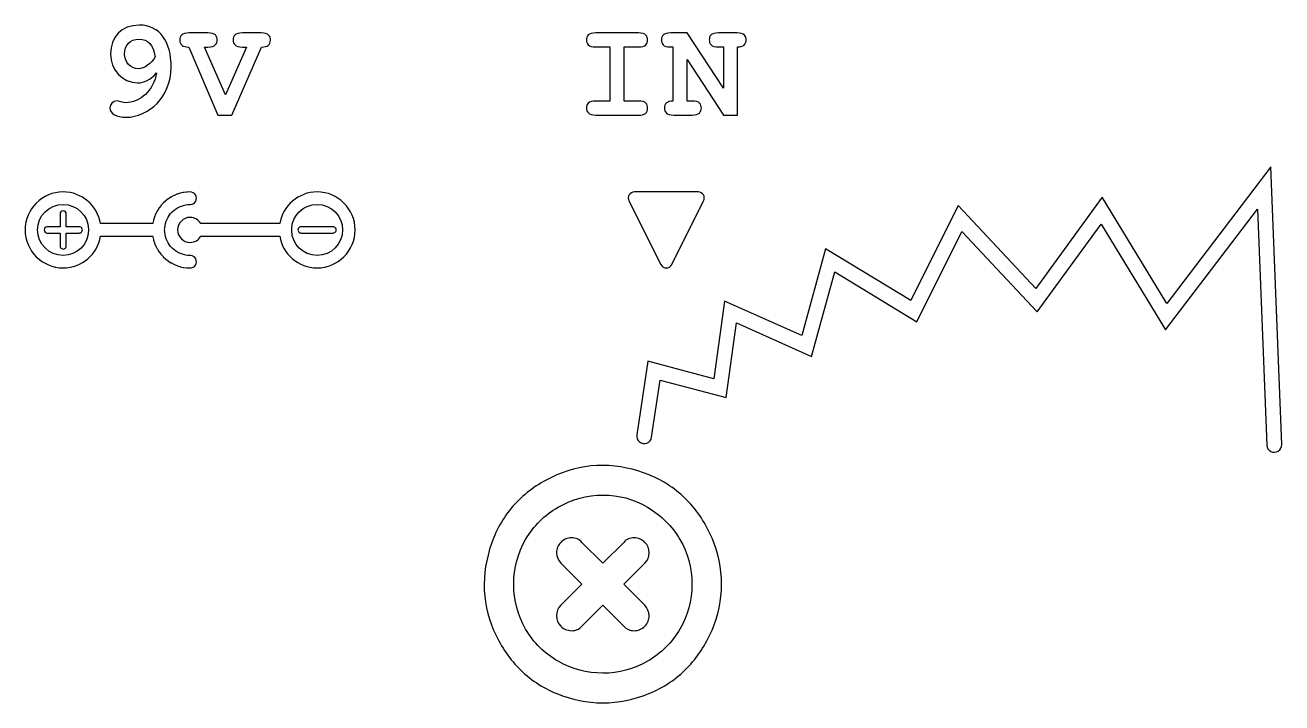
# Model space of a CAD drawing. Extents: x 1.1 to 88.4, y 2.6 to 71.5.
# Drawn here: x 38.2 to 88.4, y 44.3 to 71.5 of the extents above; entities that cross this region are included whole.
import ezdxf

# ---------------------------------------------------------------- set-up
doc = ezdxf.new("R2010")
doc.units = 0
doc.layers.add('Layer_1', color=7, linetype='CONTINUOUS')

msp = doc.modelspace()

# ---------------------------------------------------------------- linework, layer by layer
at = {"layer": 'Layer_1', "color": 7}
for points in [[(42.719873, 71.455724)], [(42.702808, 70.891417)], [(66.998973, 70.863501)], [(63.056689, 68.137231)], [(39.674064, 64.783263)], [(49.832101, 64.783263)], [(39.671998, 64.02517)], [(39.674064, 64.283035)], [(49.832101, 64.283035)], [(49.185547, 63.388671)], [(56.512757, 49.092761)], [(57.700257, 49.092761)], [(59.410257, 47.829261)]]:
    msp.add_lwpolyline(points, close=True, dxfattribs=at)
for points in [[(45.465441, 71.145148), (44.714583, 71.145148)], [(47.593477, 71.145148), (46.848302, 71.145148)], [(62.684156, 71.145721), (60.979534, 71.145721)], [(65.892661, 70.581281), (66.090217, 70.581281), (66.090217, 68.933101), (64.63395, 71.145721), (63.984839, 71.145721)], [(66.626439, 71.145721), (65.892661, 71.145721)], [(44.69753, 70.580842), (45.865933, 67.85491), (46.425072, 67.85491), (47.610013, 70.580842)], [(46.848302, 70.580842), (47.012116, 70.580842), (46.170826, 68.667263), (45.330049, 70.580842), (45.465441, 70.580842)], [(60.979534, 70.581281), (61.549623, 70.581281), (61.549623, 68.419461), (60.979534, 68.419461)], [(62.684156, 68.419461), (62.114067, 68.419461), (62.114067, 70.581281), (62.684156, 70.581281)], [(63.962261, 70.581281), (64.069506, 70.581281), (64.069506, 68.419461)], [(64.831506, 68.419461), (64.63395, 68.419461), (64.63395, 70.078921), (66.095861, 67.855011), (66.654661, 67.855011), (66.654661, 70.581281)], [(60.979534, 67.855011), (62.684156, 67.855011)], [(64.103373, 67.855011), (64.831506, 67.855011)], [(87.988281, 65.791021), (83.828125, 60.326171), (81.238281, 64.576171), (78.580078, 60.925781), (75.474609, 64.234381), (73.585938, 60.435551), (70.177734, 62.511721), (69.222656, 59.039061), (66.126953, 60.414061), (65.699219, 57.308591), (63.066406, 58.007811)], [(88.423828, 54.679691), (87.988281, 65.791021)], [(43.767353, 64.418944), (43.685706, 64.34453)], [(44.349746, 64.728486), (44.242259, 64.694896)], [(44.478421, 64.757941), (44.370934, 64.73417)], [(44.609162, 64.774995), (44.500125, 64.761559)], [(44.741972, 64.781196), (44.741972, 64.783263), (44.630866, 64.777062)], [(62.308594, 64.421881), (63.580078, 61.880861)], [(65.072266, 64.783201), (62.533203, 64.783201)], [(64.027344, 61.880861), (65.296875, 64.421881)], [(39.549006, 63.898562), (39.549006, 63.388516)], [(40.308651, 63.388516), (39.798603, 63.388516), (39.798603, 63.898562)], [(43.370997, 63.893911), (43.328105, 63.792109)], [(43.431457, 64.012767), (43.380813, 63.915099)], [(43.501738, 64.123872), (43.441275, 64.030337)], [(43.733764, 63.295498), (43.736347, 63.349242), (43.748234, 63.437609), (43.767353, 63.525459), (43.794743, 63.609174), (43.828332, 63.69134), (43.869157, 63.771438), (43.917732, 63.845336), (43.972509, 63.915616), (44.031421, 63.982278), (44.097567, 64.04274), (44.167845, 64.09545), (44.242259, 64.144025), (44.322359, 64.185366), (44.404523, 64.218439), (44.48824, 64.245828), (44.576089, 64.265465), (44.663939, 64.276834)], [(63.216797, 54.972701), (63.558594, 57.255901), (66.201172, 56.554731), (66.613281, 59.541061), (69.615234, 58.205121), (70.544922, 61.585981), (73.830078, 59.582071), (75.628906, 63.195351), (78.640625, 59.986371), (81.193359, 63.496131), (83.773438, 59.263711), (87.455078, 64.097701)], [(43.253691, 63.515123), (43.253691, 63.513573), (41.171129, 63.513573)], [(43.281078, 63.643797), (43.257824, 63.53631)], [(48.335033, 63.513573), (45.183287, 63.513573)], [(50.468751, 63.388671), (49.197267, 63.388671)], [(39.036894, 63.138919), (39.549006, 63.138919)], [(39.798603, 62.628872), (39.798603, 63.138919), (40.308651, 63.138919)], [(41.171129, 63.013862), (43.253173, 63.013862), (43.253691, 63.009211)], [(43.257824, 62.987507), (43.281078, 62.88002)], [(43.286764, 62.858316), (43.321903, 62.751346)], [(44.763676, 62.240266), (44.663939, 62.2444), (44.576089, 62.255769), (44.48824, 62.275406), (44.404523, 62.302794), (44.322359, 62.335867), (44.242259, 62.377208), (44.167845, 62.425784), (44.097567, 62.480561), (44.031421, 62.538955), (43.972509, 62.605618), (43.917732, 62.675898), (43.869157, 62.751862), (43.828332, 62.829894), (43.794743, 62.912059), (43.767353, 62.997842), (43.748234, 63.083625), (43.736347, 63.171992), (43.733764, 63.232453)], [(45.183287, 63.013862), (48.335033, 63.013862)], [(49.197267, 63.138671), (50.468751, 63.138671)], [(43.380813, 62.610786), (43.431457, 62.51105)], [(43.441275, 62.49348), (43.501738, 62.399429)], [(43.595787, 62.276439), (43.669685, 62.19479)], [(43.685706, 62.178771), (43.767353, 62.104873)], [(44.121337, 61.879564), (44.222622, 61.836673)], [(44.242259, 61.830472), (44.349746, 61.795332)], [(44.370934, 61.78913), (44.478421, 61.765876)], [(44.500125, 61.761742), (44.609162, 61.748306)], [(62.098757, 50.764761), (61.262757, 49.928761), (60.426757, 50.764761)], [(59.581257, 49.928761), (60.426757, 49.092761), (59.581257, 48.247261)], [(62.944257, 48.247261), (62.098757, 49.092761), (62.944257, 49.928761)], [(60.426757, 47.411261), (61.262757, 48.247261), (62.098757, 47.411261)]]:
    msp.add_lwpolyline(points, dxfattribs=at)
for points in [[(42.719873, 71.455724), (41.986094, 71.455724), (41.568004, 70.970423), (41.568004, 70.304373)], [(43.995247, 69.762287), (43.995247, 70.806507), (43.54396, 71.455724), (42.719873, 71.455724)], [(42.132818, 70.298688), (42.132818, 70.665578), (42.347208, 70.891417), (42.702808, 70.891417)], [(42.702808, 70.891417), (43.069697, 70.891417), (43.272881, 70.682778), (43.357548, 70.191718)], [(44.714583, 71.145148), (44.415429, 71.145148), (44.341997, 71.021045), (44.341997, 70.862995)], [(45.838027, 70.862995), (45.838027, 71.015395), (45.764595, 71.145148), (45.465441, 71.145148)], [(46.848302, 71.145148), (46.549148, 71.145148), (46.475716, 71.021045), (46.475716, 70.862995)], [(47.966063, 70.862995), (47.966063, 71.009755), (47.89828, 71.145148), (47.593477, 71.145148)], [(60.979534, 71.145721), (60.680378, 71.145721), (60.607001, 71.021541), (60.607001, 70.863501)], [(63.056689, 70.863501), (63.056689, 71.004611), (62.994599, 71.145721), (62.684156, 71.145721)], [(63.984839, 71.145721), (63.685684, 71.145721), (63.612306, 71.021541), (63.612306, 70.863501)], [(65.892661, 71.145721), (65.593506, 71.145721), (65.520128, 71.021541), (65.520128, 70.863501)], [(66.998973, 70.863501), (66.998973, 71.010261), (66.925593, 71.145721), (66.626439, 71.145721)], [(44.341997, 70.862995), (44.341997, 70.659795), (44.454818, 70.580842), (44.69753, 70.580842)], [(45.465441, 70.580842), (45.753308, 70.580842), (45.838027, 70.704955), (45.838027, 70.862995)], [(46.475716, 70.862995), (46.475716, 70.704955), (46.549151, 70.580842), (46.848302, 70.580842)], [(47.610013, 70.580842), (47.852724, 70.580842), (47.966063, 70.659775), (47.966063, 70.862995)], [(60.607001, 70.863501), (60.607001, 70.716741), (60.680381, 70.581281), (60.979534, 70.581281)], [(62.684156, 70.581281), (62.977667, 70.581281), (63.056689, 70.705461), (63.056689, 70.863501)], [(63.612306, 70.863501), (63.612306, 70.716741), (63.663106, 70.581281), (63.962261, 70.581281)], [(65.520128, 70.863501), (65.520128, 70.716741), (65.593508, 70.581281), (65.892661, 70.581281)], [(66.654661, 70.581281), (66.880439, 70.581281), (66.998973, 70.682881), (66.998973, 70.863501)], [(41.568004, 70.304373), (41.568004, 69.666553), (42.048181, 69.147338), (42.646491, 69.147338)], [(42.680072, 69.711644), (42.375272, 69.711644), (42.132818, 69.971308), (42.132818, 70.298688)], [(43.357548, 70.191718), (43.205148, 69.915138), (42.922782, 69.711644), (42.680072, 69.711644)], [(43.413886, 69.542145), (43.284065, 68.847885), (42.764728, 68.35152), (42.166418, 68.35152)], [(42.200525, 67.770161), (43.081059, 67.770161), (43.995247, 68.588237), (43.995247, 69.762287)], [(42.646491, 69.147338), (42.928714, 69.147338), (43.142955, 69.254285), (43.413886, 69.542145)], [(41.827936, 68.424901), (41.669893, 68.424901), (41.540099, 68.295103), (41.540099, 68.137063)], [(42.166418, 68.35152), (42.070459, 68.35152), (41.890026, 68.424901), (41.827936, 68.424901)], [(60.979534, 68.419461), (60.680378, 68.419461), (60.607001, 68.295281), (60.607001, 68.137231)], [(63.056689, 68.137231), (63.056689, 68.278341), (62.994599, 68.419461), (62.684156, 68.419461)], [(64.069506, 68.419461), (63.849373, 68.419461), (63.725195, 68.317861), (63.725195, 68.137231)], [(65.204039, 68.137231), (65.204039, 68.283991), (65.141949, 68.419461), (64.831506, 68.419461)], [(41.540099, 68.137063), (41.540099, 67.916923), (41.805412, 67.770161), (42.200525, 67.770161)], [(60.607001, 68.137231), (60.607001, 67.990481), (60.691671, 67.855011), (60.979534, 67.855011)], [(62.684156, 67.855011), (62.932512, 67.855011), (63.056689, 67.951011), (63.056689, 68.137231)], [(63.725195, 68.137231), (63.725195, 67.984831), (63.809865, 67.855011), (64.103373, 67.855011)], [(64.831506, 67.855011), (65.119373, 67.855011), (65.204039, 67.984831), (65.204039, 68.137231)], [(39.674064, 64.783263), (38.837904, 64.783263), (38.152194, 64.099629), (38.152194, 63.263459)], [(41.171129, 63.513573), (41.050895, 64.231498), (40.424933, 64.783263), (39.674064, 64.783263)], [(43.784924, 64.43238), (43.778872, 64.428163), (43.773009, 64.42368), (43.767353, 64.418944)], [(43.87329, 64.50111), (43.87329, 64.50111), (43.784924, 64.43238), (43.784924, 64.43238)], [(43.890861, 64.512478), (43.884848, 64.508936), (43.878986, 64.505143), (43.87329, 64.50111)], [(43.984394, 64.573456), (43.984394, 64.573456), (43.890861, 64.512478), (43.890861, 64.512478)], [(44.001965, 64.583275), (43.995978, 64.580239), (43.990116, 64.576964), (43.984394, 64.573456)], [(44.101699, 64.633918), (44.101699, 64.633918), (44.001965, 64.583275), (44.001965, 64.583275)], [(44.121337, 64.644253), (44.114641, 64.6411), (44.108089, 64.637652), (44.101699, 64.633918)], [(44.222622, 64.687145), (44.222622, 64.687145), (44.121337, 64.644253), (44.121337, 64.644253)], [(44.242259, 64.694896), (44.235607, 64.69259), (44.229056, 64.690004), (44.222622, 64.687145)], [(44.370934, 64.73417), (44.363792, 64.732586), (44.356722, 64.73069), (44.349746, 64.728486)], [(44.500125, 64.761559), (44.492841, 64.760672), (44.485599, 64.759465), (44.478421, 64.757941)], [(44.630866, 64.777062), (44.623605, 64.776689), (44.616363, 64.775999), (44.609162, 64.774995)], [(44.964003, 64.665537), (44.915967, 64.740984), (44.831329, 64.785073), (44.741972, 64.781196)], [(44.763676, 64.280968), (44.853033, 64.284845), (44.933534, 64.336099), (44.974855, 64.415423)], [(44.974855, 64.415423), (45.016176, 64.494747), (45.012039, 64.59009), (44.964003, 64.665537)], [(49.832101, 64.783263), (49.081248, 64.783263), (48.455288, 64.231474), (48.335033, 63.513573)], [(51.353455, 63.263459), (51.353455, 64.099629), (50.668261, 64.783263), (49.832101, 64.783263)], [(62.533203, 64.783201), (62.347277, 64.783741), (62.22583, 64.588371), (62.308594, 64.421881)], [(65.296875, 64.421881), (65.379635, 64.588371), (65.258195, 64.783741), (65.072266, 64.783201)], [(38.65242, 63.263459), (38.65242, 63.828879), (39.108652, 64.283035), (39.674064, 64.283035)], [(39.671998, 64.02517), (39.60312, 64.024062), (39.548118, 63.967443), (39.549006, 63.898562)], [(39.761999, 63.988564), (39.738161, 64.012402), (39.705706, 64.025602), (39.671998, 64.02517)], [(39.674064, 64.283035), (40.231512, 64.283035), (40.67851, 63.84101), (40.691056, 63.286713)], [(39.798603, 63.898562), (39.799036, 63.932271), (39.785836, 63.964726), (39.761999, 63.988564)], [(43.380813, 63.915099), (43.377213, 63.908193), (43.373937, 63.901123), (43.370997, 63.893911)], [(43.441275, 64.030337), (43.437768, 64.024615), (43.434493, 64.018753), (43.431457, 64.012767)], [(43.513623, 64.143509), (43.509363, 64.137148), (43.505397, 64.130596), (43.501738, 64.123872)], [(43.581835, 64.231359), (43.581835, 64.231359), (43.513623, 64.143509), (43.513623, 64.143509)], [(43.595787, 64.247378), (43.590912, 64.242238), (43.586257, 64.236894), (43.581835, 64.231359)], [(43.669685, 64.329027), (43.669685, 64.329027), (43.595787, 64.247378), (43.595787, 64.247378)], [(43.685706, 64.34453), (43.680137, 64.339603), (43.674792, 64.33443), (43.669685, 64.329027)], [(44.663939, 64.276834), (44.663939, 64.276834), (44.763676, 64.280968), (44.763676, 64.280968)], [(48.815108, 63.28723), (48.827941, 63.84126), (49.274843, 64.283035), (49.832101, 64.283035)], [(49.832101, 64.283035), (50.397513, 64.283035), (50.853742, 63.828879), (50.853742, 63.263459)], [(87.455078, 64.097701), (87.455078, 64.097701), (87.824219, 54.656291), (87.824219, 54.656291)], [(39.025517, 63.388516), (38.959568, 63.381675), (38.910402, 63.324583), (38.913421, 63.258349)], [(39.036894, 63.388516), (39.033104, 63.388689), (39.029308, 63.388689), (39.025517, 63.388516)], [(39.549006, 63.388516), (39.549006, 63.388516), (39.036894, 63.388516), (39.036894, 63.388516)], [(40.422985, 63.328323), (40.399001, 63.368054), (40.354981, 63.391229), (40.308651, 63.388516)], [(43.257824, 63.53631), (43.256142, 63.529311), (43.254763, 63.522242), (43.253691, 63.515123)], [(43.286764, 63.667052), (43.284499, 63.659396), (43.282601, 63.651635), (43.281078, 63.643797)], [(43.321903, 63.772472), (43.321903, 63.772472), (43.286764, 63.667052), (43.286764, 63.667052)], [(43.328105, 63.792109), (43.325769, 63.785651), (43.3237, 63.7791), (43.321903, 63.772472)], [(44.753858, 63.763687), (44.480569, 63.763687), (44.254147, 63.536739), (44.254147, 63.263459)], [(45.183287, 63.513573), (45.095887, 63.661792), (44.936103, 63.763687), (44.753858, 63.763687)], [(49.185547, 63.388671), (49.140889, 63.386577), (49.10074, 63.360818), (49.080224, 63.321096)], [(49.197267, 63.388671), (49.193362, 63.388854), (49.189452, 63.388854), (49.185547, 63.388671)], [(50.578487, 63.326687), (50.555761, 63.365624), (50.51383, 63.389309), (50.468751, 63.388671)], [(38.152194, 63.263459), (38.152194, 62.427299), (38.837904, 61.744172), (39.674064, 61.744172)], [(39.674064, 62.243883), (39.108652, 62.243883), (38.65242, 62.698049), (38.65242, 63.263459)], [(38.913421, 63.258349), (38.91644, 63.192114), (38.970596, 63.139731), (39.036894, 63.138919)], [(39.549006, 63.138919), (39.549006, 63.138919), (39.549006, 62.628872), (39.549006, 62.628872)], [(40.691056, 63.242788), (40.679838, 62.687298), (40.232372, 62.243883), (39.674064, 62.243883)], [(39.674064, 61.744172), (40.425041, 61.744172), (41.051027, 62.295787), (41.171129, 63.013862)], [(40.308651, 63.138919), (40.354981, 63.136205), (40.399001, 63.159381), (40.422985, 63.199112)], [(40.422985, 63.199112), (40.446968, 63.238843), (40.446968, 63.288591), (40.422985, 63.328323)], [(40.691056, 63.286713), (40.689767, 63.2721), (40.689767, 63.257402), (40.691056, 63.242788)], [(43.253691, 63.009211), (43.254748, 63.001919), (43.256127, 62.994677), (43.257824, 62.987507)], [(43.281078, 62.88002), (43.282648, 62.872704), (43.284545, 62.865462), (43.286764, 62.858316)], [(43.733764, 63.232453), (43.736425, 63.253384), (43.736425, 63.274567), (43.733764, 63.295498)], [(44.254147, 63.263459), (44.254147, 62.990179), (44.480569, 62.763748), (44.753858, 62.763748)], [(44.753858, 62.763748), (44.936103, 62.763748), (45.095887, 62.865643), (45.183287, 63.013862)], [(48.335033, 63.013862), (48.455156, 62.295811), (49.081139, 61.744172), (49.832101, 61.744172)], [(48.815108, 63.240205), (48.816586, 63.255845), (48.816586, 63.27159), (48.815108, 63.28723)], [(49.832101, 62.243883), (49.274687, 62.243883), (48.827708, 62.685966), (48.815108, 63.240205)], [(49.080224, 63.321096), (49.059708, 63.281374), (49.061942, 63.233724), (49.086084, 63.196096)], [(49.086084, 63.196096), (49.110226, 63.158468), (49.152609, 63.136577), (49.197267, 63.138671)], [(49.832101, 61.744172), (50.668261, 61.744172), (51.353455, 62.427299), (51.353455, 63.263459)], [(50.853742, 63.263459), (50.853742, 62.698049), (50.397513, 62.243883), (49.832101, 62.243883)], [(50.468751, 63.138671), (50.51383, 63.138033), (50.555761, 63.161718), (50.578487, 63.200655)], [(50.578487, 63.200655), (50.601213, 63.239592), (50.601213, 63.28775), (50.578487, 63.326687)], [(39.549006, 62.628872), (39.546293, 62.582543), (39.569468, 62.538523), (39.609199, 62.514539)], [(39.609199, 62.514539), (39.648931, 62.490555), (39.698679, 62.490555), (39.73841, 62.514539)], [(39.73841, 62.514539), (39.778141, 62.538523), (39.801317, 62.582543), (39.798603, 62.628872)], [(43.321903, 62.751346), (43.3237, 62.744718), (43.325769, 62.738166), (43.328105, 62.731709)], [(43.328105, 62.731709), (43.328105, 62.731709), (43.370997, 62.629906), (43.370997, 62.629906)], [(43.370997, 62.629906), (43.373993, 62.623395), (43.377268, 62.617016), (43.380813, 62.610786)], [(43.431457, 62.51105), (43.434493, 62.505064), (43.437768, 62.499203), (43.441275, 62.49348)], [(43.501738, 62.399429), (43.505449, 62.393407), (43.509415, 62.387545), (43.513623, 62.381859)], [(43.513623, 62.381859), (43.513623, 62.381859), (43.581835, 62.294009), (43.581835, 62.294009)], [(43.581835, 62.294009), (43.586221, 62.287947), (43.590876, 62.282084), (43.595787, 62.276439)], [(43.669685, 62.19479), (43.67478, 62.189211), (43.680126, 62.183866), (43.685706, 62.178771)], [(43.767353, 62.104873), (43.772999, 62.099962), (43.778861, 62.095306), (43.784924, 62.090921)], [(43.784924, 62.090921), (43.784924, 62.090921), (43.87329, 62.022708), (43.87329, 62.022708)], [(43.87329, 62.022708), (43.878976, 62.018499), (43.884838, 62.014534), (43.890861, 62.010822)], [(43.890861, 62.010822), (43.890861, 62.010822), (43.984394, 61.950361), (43.984394, 61.950361)], [(43.984394, 61.950361), (43.990116, 61.946854), (43.995978, 61.943578), (44.001965, 61.940542)], [(44.001965, 61.940542), (44.001965, 61.940542), (44.101699, 61.889383), (44.101699, 61.889383)], [(44.101699, 61.889383), (44.108098, 61.885824), (44.11465, 61.882548), (44.121337, 61.879564)], [(44.741972, 61.740038), (44.83133, 61.736161), (44.915967, 61.78025), (44.964003, 61.855697)], [(44.974855, 62.105811), (44.933534, 62.185135), (44.853033, 62.236389), (44.763676, 62.240266)], [(44.964003, 61.855697), (45.01204, 61.931144), (45.016176, 62.026487), (44.974855, 62.105811)], [(63.580078, 61.880861), (63.672218, 61.696571), (63.935207, 61.696571), (64.027344, 61.880861)], [(44.222622, 61.836673), (44.22908, 61.834337), (44.235631, 61.832268), (44.242259, 61.830472)], [(44.349746, 61.795332), (44.356714, 61.792954), (44.363784, 61.790885), (44.370934, 61.78913)], [(44.478421, 61.765876), (44.485591, 61.764179), (44.492833, 61.762799), (44.500125, 61.761742)], [(44.609162, 61.748306), (44.616363, 61.747302), (44.623605, 61.746612), (44.630866, 61.746239)], [(44.630866, 61.746239), (44.630866, 61.746239), (44.741972, 61.740038), (44.741972, 61.740038)], [(63.066406, 58.007811), (63.066406, 58.007811), (62.623047, 55.062501), (62.623047, 55.062501)], [(62.623047, 55.062501), (62.606483, 54.956194), (62.648065, 54.84915), (62.732049, 54.781901)], [(63.029692, 54.736885), (63.129805, 54.77629), (63.201183, 54.86625), (63.216797, 54.972701)], [(62.732049, 54.781901), (62.816032, 54.714652), (62.929578, 54.697479), (63.029692, 54.736885)], [(87.824219, 54.656291), (87.828161, 54.549009), (87.889122, 54.452008), (87.984079, 54.401925)], [(87.984079, 54.401925), (88.079035, 54.351842), (88.193514, 54.35631), (88.284278, 54.413641)], [(88.284278, 54.413641), (88.375042, 54.470972), (88.428259, 54.572428), (88.423828, 54.679691)], [(61.262757, 53.842761), (60.616757, 53.842761), (60.002424, 53.716094), (59.419757, 53.462761)], [(63.115257, 53.462761), (62.526257, 53.703428), (61.908757, 53.830094), (61.262757, 53.842761)], [(59.419757, 53.462761), (58.83709, 53.209428), (58.330424, 52.873761), (57.899757, 52.455761)], [(64.625757, 52.455761), (64.207757, 52.886428), (63.704257, 53.222094), (63.115257, 53.462761)], [(57.899757, 52.455761), (57.46909, 52.037761), (57.133424, 51.531094), (56.892757, 50.935761)], [(59.476757, 52.170761), (60.027757, 52.487428), (60.62309, 52.648928), (61.262757, 52.655261)], [(61.262757, 52.655261), (61.902424, 52.661594), (62.497757, 52.500094), (63.048757, 52.170761)], [(65.632757, 50.935761), (65.379424, 51.518428), (65.043757, 52.025094), (64.625757, 52.455761)], [(58.175257, 50.878761), (58.491924, 51.423428), (58.925757, 51.854094), (59.476757, 52.170761)], [(63.048757, 52.170761), (63.599757, 51.841428), (64.03359, 51.410761), (64.350257, 50.878761)], [(56.892757, 50.935761), (56.65209, 50.340428), (56.525424, 49.726094), (56.512757, 49.092761)], [(57.700257, 49.092761), (57.700257, 49.738761), (57.85859, 50.334094), (58.175257, 50.878761)], [(60.008757, 50.945261), (59.84409, 50.945261), (59.70159, 50.885094), (59.581257, 50.764761)], [(60.426757, 50.764761), (60.312757, 50.885094), (60.173424, 50.945261), (60.008757, 50.945261)], [(62.516757, 50.945261), (62.345757, 50.951594), (62.206424, 50.891428), (62.098757, 50.764761)], [(62.944257, 50.764761), (62.830257, 50.878761), (62.687757, 50.938928), (62.516757, 50.945261)], [(64.350257, 50.878761), (64.666924, 50.346761), (64.825257, 49.751428), (64.825257, 49.092761)], [(66.012757, 49.092761), (66.012757, 49.738761), (65.88609, 50.353094), (65.632757, 50.935761)], [(59.581257, 50.764761), (59.460924, 50.644428), (59.403924, 50.505094), (59.410257, 50.346761)], [(59.410257, 50.346761), (59.41659, 50.188428), (59.47359, 50.049094), (59.581257, 49.928761)], [(63.115257, 50.346761), (63.115257, 50.511428), (63.058257, 50.650761), (62.944257, 50.764761)], [(62.944257, 49.928761), (63.058257, 50.042761), (63.115257, 50.182094), (63.115257, 50.346761)], [(56.512757, 49.092761), (56.512757, 48.446761), (56.639424, 47.832428), (56.892757, 47.249761)], [(58.175257, 47.297261), (57.85859, 47.848261), (57.700257, 48.446761), (57.700257, 49.092761)], [(64.825257, 49.092761), (64.825257, 48.434094), (64.666924, 47.835594), (64.350257, 47.297261)], [(65.632757, 47.249761), (65.88609, 47.832428), (66.012757, 48.446761), (66.012757, 49.092761)], [(59.581257, 48.247261), (59.467257, 48.133261), (59.410257, 47.993928), (59.410257, 47.829261)], [(59.410257, 47.829261), (59.410257, 47.664594), (59.467257, 47.525261), (59.581257, 47.411261)], [(63.115257, 47.829261), (63.108924, 47.987594), (63.051924, 48.126928), (62.944257, 48.247261)], [(62.944257, 47.411261), (63.06459, 47.531594), (63.12159, 47.670928), (63.115257, 47.829261)], [(59.476757, 46.005261), (58.925757, 46.315594), (58.491924, 46.746261), (58.175257, 47.297261)], [(59.581257, 47.411261), (59.695257, 47.297261), (59.837757, 47.237094), (60.008757, 47.230761)], [(60.008757, 47.230761), (60.179757, 47.224428), (60.31909, 47.284594), (60.426757, 47.411261)], [(62.098757, 47.411261), (62.212757, 47.290928), (62.35209, 47.230761), (62.516757, 47.230761)], [(62.516757, 47.230761), (62.681424, 47.230761), (62.823924, 47.290928), (62.944257, 47.411261)], [(64.350257, 47.297261), (64.03359, 46.758928), (63.599757, 46.328261), (63.048757, 46.005261)], [(56.892757, 47.249761), (57.14609, 46.667094), (57.481757, 46.160428), (57.899757, 45.729761)], [(64.625757, 45.729761), (65.043757, 46.160428), (65.379424, 46.667094), (65.632757, 47.249761)], [(61.262757, 45.530261), (60.62309, 45.536594), (60.027757, 45.694928), (59.476757, 46.005261)], [(63.048757, 46.005261), (62.497757, 45.682261), (61.902424, 45.523928), (61.262757, 45.530261)], [(57.899757, 45.729761), (58.317757, 45.299094), (58.824424, 44.960261), (59.419757, 44.713261)], [(63.105757, 44.713261), (63.70109, 44.960261), (64.207757, 45.299094), (64.625757, 45.729761)], [(59.419757, 44.713261), (60.01509, 44.466261), (60.629424, 44.342761), (61.262757, 44.342761)], [(61.262757, 44.342761), (61.89609, 44.342761), (62.510424, 44.466261), (63.105757, 44.713261)]]:
    msp.add_open_spline(points, degree=3, dxfattribs=at)

doc.saveas('drawing.dxf')
